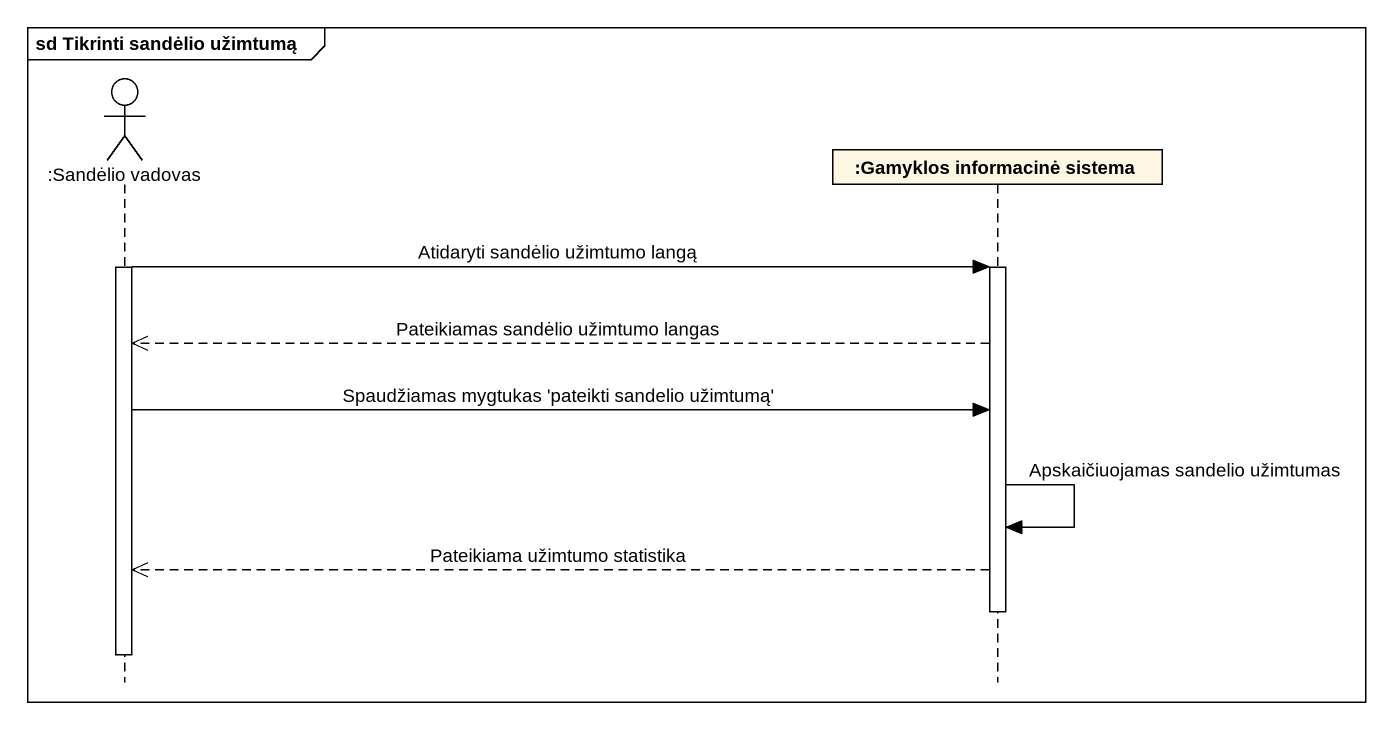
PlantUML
@startuml
mainframe sd Tikrinti sandėlio užimtumą
hide footbox
actor ":Sandėlio vadovas" as Sandėlio_vadovas
participant ":Gamyklos informacinė sistema" as Gamyklos_informacinė_sistema

activate Sandėlio_vadovas
Sandėlio_vadovas -> Gamyklos_informacinė_sistema : Atidaryti sandėlio užimtumo langą
activate Gamyklos_informacinė_sistema
Gamyklos_informacinė_sistema -->> Sandėlio_vadovas : Pateikiamas sandėlio užimtumo langas
Sandėlio_vadovas -> Gamyklos_informacinė_sistema : Spaudžiamas mygtukas 'pateikti sandelio užimtumą'
Gamyklos_informacinė_sistema -> Gamyklos_informacinė_sistema : Apskaičiuojamas sandelio užimtumas
Gamyklos_informacinė_sistema -->> Sandėlio_vadovas : Pateikiama užimtumo statistika
deactivate Gamyklos_informacinė_sistema
deactivate Sandėlio_vadovas
@enduml
